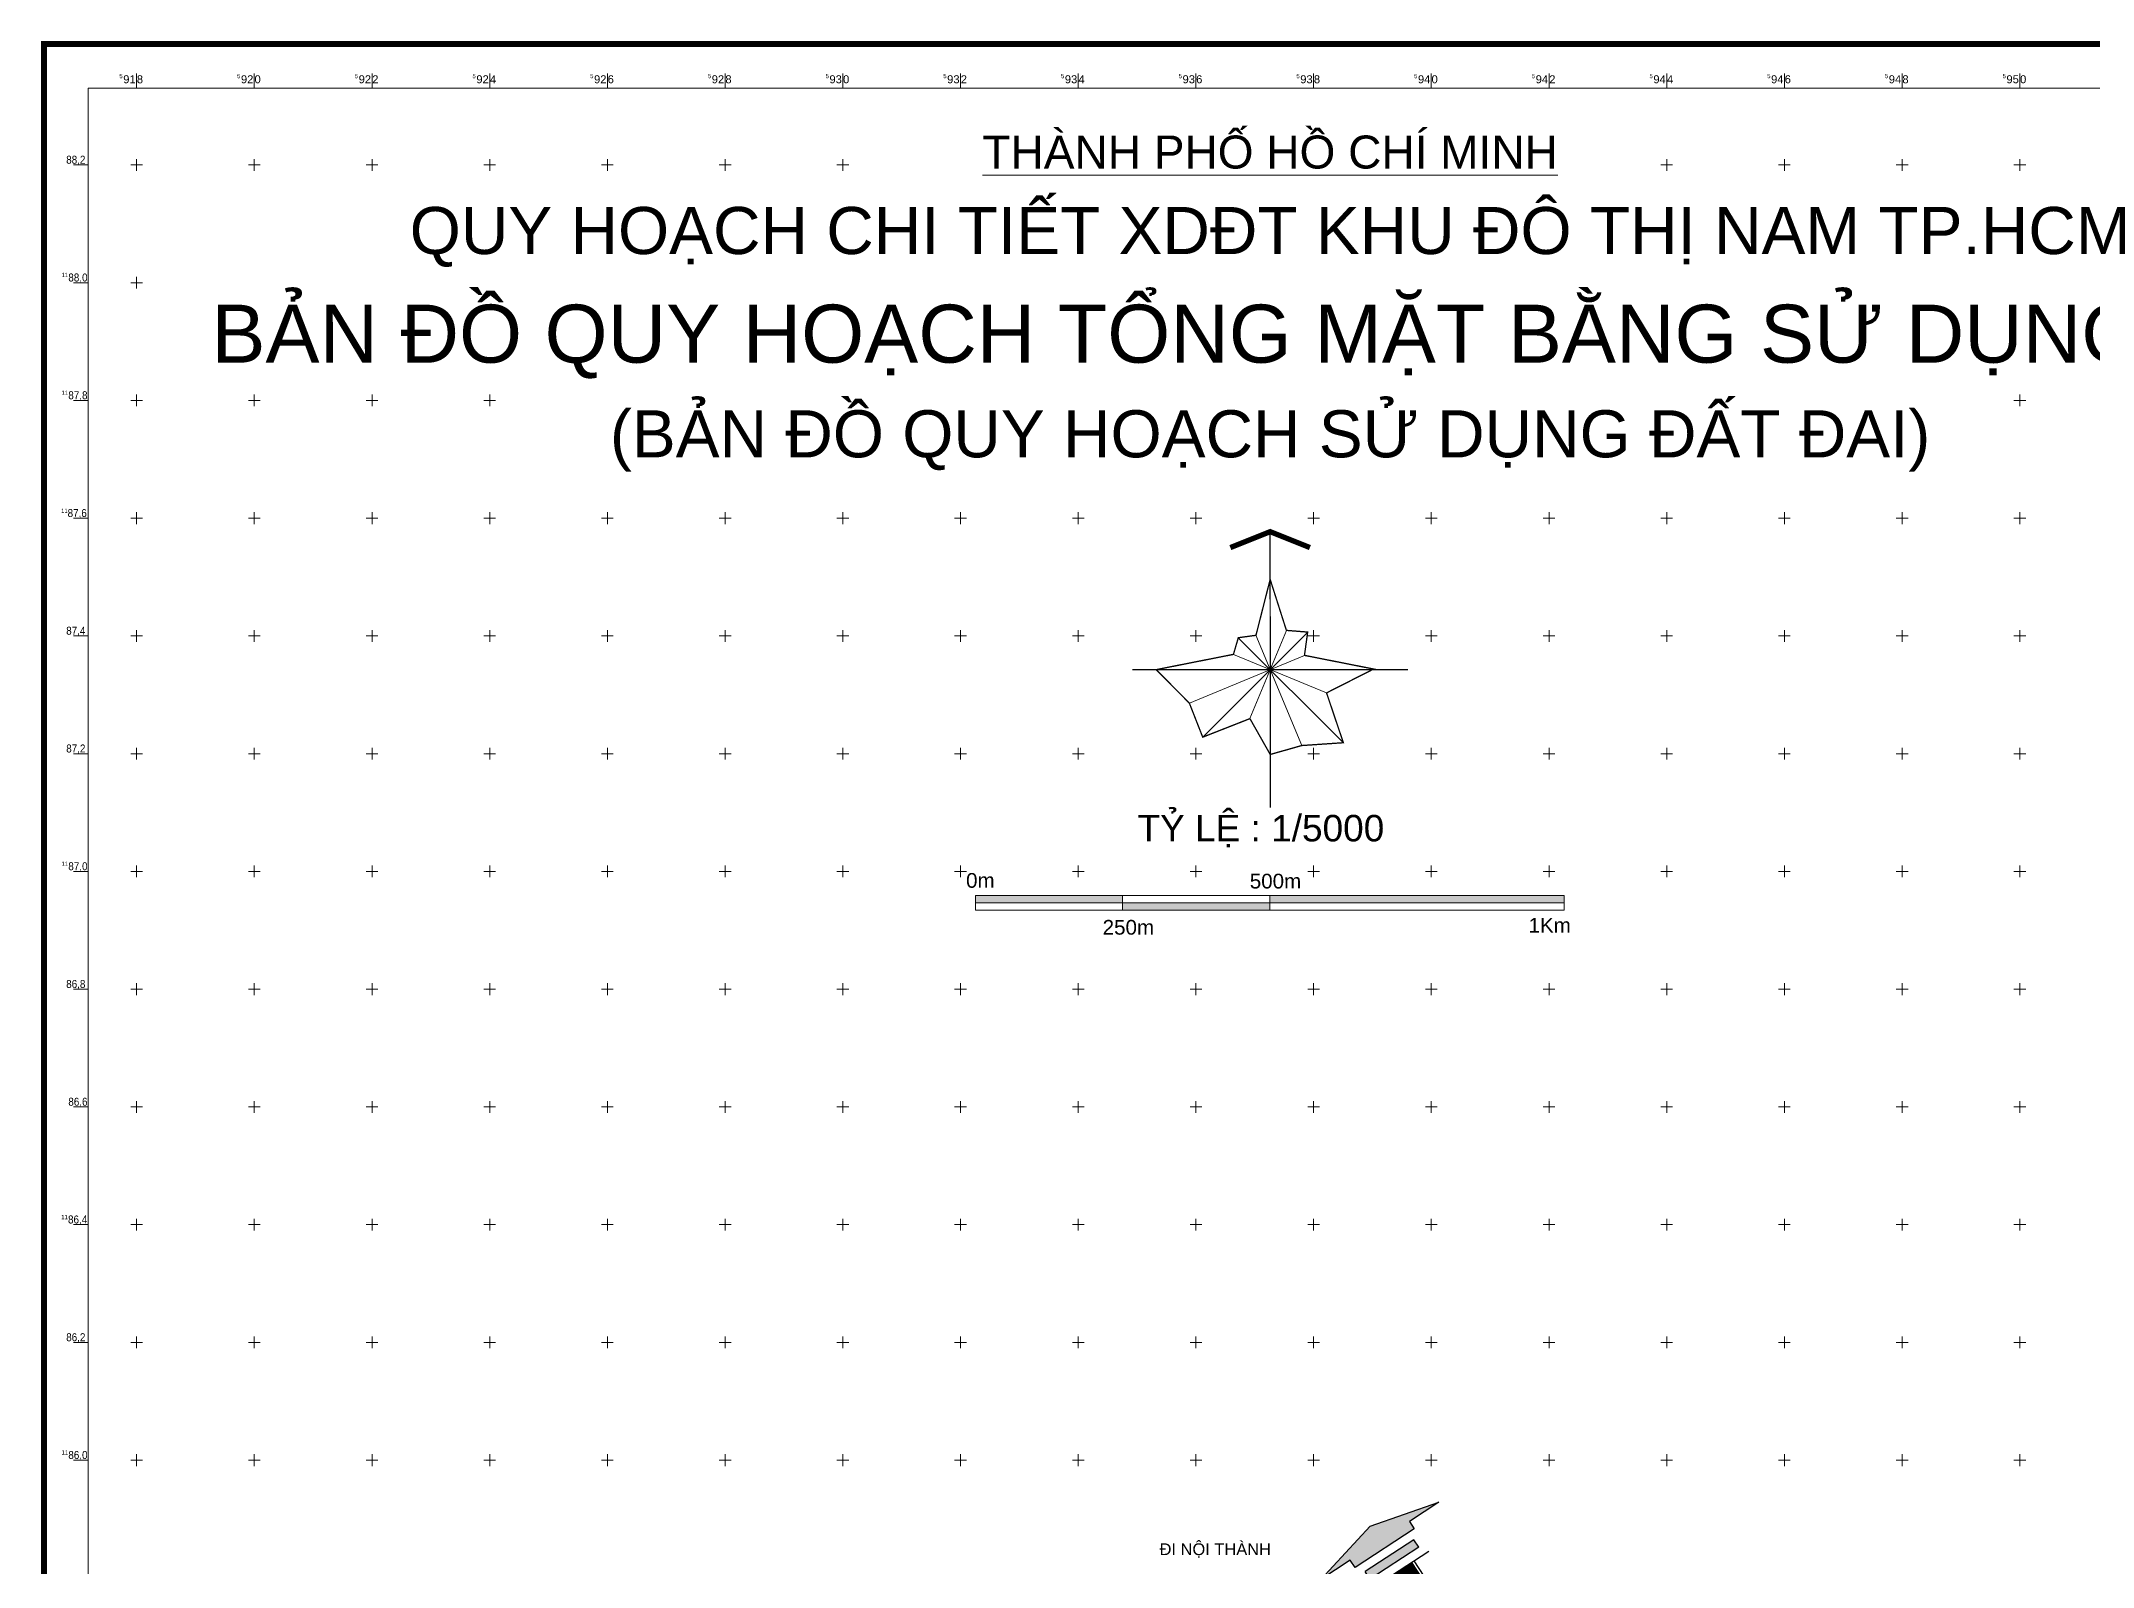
# Model space of a CAD drawing. Header units: millimetres. Extents: x 546597 to 607848, y 1180644 to 1193180.
# Drawn here: x 591638 to 595124, y 1185819 to 1188410 of the extents above; entities that cross this region are included whole.
import ezdxf
from ezdxf.enums import TextEntityAlignment as Align

# ---------------------------------------------------------------- set-up
doc = ezdxf.new("R2010")
doc.units = ezdxf.units.MM
doc.header["$MEASUREMENT"] = 0
doc.linetypes.add('DASHED', pattern=[0.75, 0.5, -0.25])
doc.layers.get('0').update_dxf_attribs({"linetype": 'CONTINUOUS', "lineweight": 20})
for name, color, linetype, lineweight in [('A-DUONG', 1, 'CONTINUOUS', 35), ('A-LE', 4, 'CONTINUOUS', 25), ('KHUNG', 2, 'CONTINUOUS', 120), ('Text', 7, 'CONTINUOUS', 20), ('toa do', 2, 'CONTINUOUS', 13)]:
    doc.layers.add(name, color=color, linetype=linetype, lineweight=lineweight)
doc.layers.add('duong HH', color=251, linetype='CONTINUOUS')
doc.layers.add('text DUONG', color=7, linetype='CONTINUOUS')
doc.styles.add('txt', font='VNARIAL.TTF', dxfattribs={"height": 0.2})
doc.styles.add('VNI-Helve Bold', font='VHELVEB.TTF')

# ---------------------------------------------------------------- blocks, each defined once
blk = doc.blocks.new('MUITEN')
at = {"linetype": 'Continuous'}
h = blk.add_hatch(color=256, dxfattribs=at)
h.paths.add_polyline_path([(9.31, 0), (9.31, 2.82), (-9.31, 2.82), (-9.31, 0)])
h.paths.add_polyline_path([(11.27, 5.64), (11.27, 8.46), (22.55, 8.46), (0, 14.09), (-22.55, 8.46), (-11.27, 8.46), (-11.27, 5.64)])
for p, q in [((-22.55, 8.46), (0, 14.09)), ((-22.55, 8.46), (0, 14.09)), ((0, 14.09), (22.55, 8.46)), ((-11.27, 8.46), (-22.55, 8.46)), ((-11.27, 5.64), (-11.27, 8.46)), ((11.27, 8.46), (11.27, 5.64)), ((22.55, 8.46), (11.27, 8.46)), ((11.27, 5.64), (-11.27, 5.64)), ((9.31, 2.82), (-9.31, 2.82)), ((-9.31, 0), (-9.31, 2.82)), ((9.31, 0), (9.31, 2.82)), ((-11.27, -2.82), (11.27, -2.82))]:
    blk.add_line(p, q)
blk.add_lwpolyline([(9.31, 0), (-9.31, 0)])
blk = doc.blocks.new('HOAGIO')
for p, q in [((-25.46, -25.46), (14.14, 14.14)), ((27.58, -27.58), (-12.02, 12.02)), ((-7.65, -18.48), (6.12, 14.78)), ((11.86, -28.64), (-5.36, 12.93)), ((-30.49, -12.63), (12.93, 5.36)), ((21.25, -8.8), (-13.86, 5.74))]:
    blk.add_line(p, q)
for points, const_width in [([(-15, 46), (0, 52), (15, 46)], 2), ([(0, -52), (0, 52)], 0.5), ([(40, 0), (12.93, 5.36), (14.14, 14.14), (6.12, 14.78), (0, 34), (-5.36, 12.93), (-12.02, 12.02), (-13.86, 5.74), (-43, 0), (-30.49, -12.63), (-25.46, -25.46), (-7.65, -18.48), (0, -32), (11.86, -28.64), (27.58, -27.58), (21.25, -8.8), (39, 0.2)], 0.5), ([(-52, 0), (52, 0)], 0.5)]:
    blk.add_lwpolyline(points, dxfattribs=dict(const_width=const_width))
blk = doc.blocks.new('CROSS')
for p, q in [((-5, 0), (5, 0)), ((0, -5), (0, 5))]:
    blk.add_line(p, q)

msp = doc.modelspace()

# ---------------------------------------------------------------- hatches: boundary and pattern name
at = {"layer": 'Text'}
h = msp.add_hatch(color=256, dxfattribs=at)
h.paths.add_polyline_path([(593475.5, 1186959.3), (593225.5, 1186959.3), (593225.5, 1186946.8), (593475.5, 1186946.8)])
h.paths.add_polyline_path([(593725.5, 1186946.8), (593475.5, 1186946.8), (593475.5, 1186934.3), (593725.5, 1186934.3)])
h.paths.add_polyline_path([(594225.5, 1186959.3), (593725.5, 1186959.3), (593725.5, 1186946.8), (594225.5, 1186946.8)])

# ---------------------------------------------------------------- linework, layer by layer
at = {"layer": 'A-DUONG', "ltscale": 0.05, "flags": 128}
msp.add_lwpolyline([(593966.3, 1185826.3), (594733.4, 1184650.6), (594795.9, 1184551.6, 0.149893), (594962.7, 1184408.2), (594971.9, 1184404.1, 0.377959), (594984.5, 1184408.2), (595008.2, 1184447.9, -0.09333), (595132.9, 1184500.3), (595376.7, 1184536.4, 0.083234), (595478.9, 1184579.7), (595780.9, 1184737.3), (595844.7, 1184774.5), (596011.7, 1184916.1), (596151.5, 1185064, 0.048231), (596302.7, 1185259.2), (596477.9, 1185625.2), (596498.7, 1185669.6, 0.407692), (596494.1, 1185682.8), (595959.3, 1185948.8)], format="xyb", dxfattribs=at)
at = {"layer": 'A-LE', "flags": 128}
msp.add_lwpolyline([(593970.4, 1185829), (594737.6, 1184653.3), (594800.2, 1184554.2, 0.149893), (594964.7, 1184412.8), (594971.5, 1184409.8), (594978.7, 1184412.1), (595003.1, 1184452.9, -0.094571), (595131.6, 1184507.2), (595375.4, 1184543.3, 0.083229), (595475.4, 1184585.8), (595777.6, 1184743.5), (595840.7, 1184780.3), (596006.9, 1184921.2), (596146.4, 1185068.8, 0.04815), (596296.6, 1185262.6), (596471.6, 1185628.2), (596492.3, 1185672.5), (596490, 1185679.2), (595957.1, 1185944.3)], format="xyb", dxfattribs=at)
at = {"layer": 'duong HH', "color": 254, "ltscale": 5, "const_width": 50, "flags": 128}
msp.add_lwpolyline([(593945.3, 1185812.6), (594712.4, 1184637.1), (594774.8, 1184538.2, 0.016502), (594789.6, 1184516.4, 0.014021)], format="xyb", dxfattribs=at)
at = {"layer": 'Text'}
for p, q in [((594225.5, 1186959.3), (593225.5, 1186959.3)), ((593225.5, 1186959.3), (593225.5, 1186934.3)), ((593475.5, 1186959.3), (593475.5, 1186934.3)), ((593725.5, 1186959.3), (593725.5, 1186934.3)), ((594225.5, 1186959.3), (594225.5, 1186934.3)), ((594225.5, 1186946.8), (593225.5, 1186946.8)), ((594225.5, 1186934.3), (593225.5, 1186934.3))]:
    msp.add_line(p, q, dxfattribs=at)
at = {"layer": 'toa do', "linetype": 'Continuous'}
for p, q in [((591800, 1188330.4), (591800, 1188355.4)), ((592000, 1188330.4), (592000, 1188355.4)), ((592200, 1188330.4), (592200, 1188355.4)), ((592400, 1188330.4), (592400, 1188355.4)), ((592600, 1188330.4), (592600, 1188355.4)), ((592800, 1188330.4), (592800, 1188355.4)), ((593000, 1188330.4), (593000, 1188355.4)), ((593200, 1188330.4), (593200, 1188355.4)), ((593400, 1188330.4), (593400, 1188355.4)), ((593600, 1188330.4), (593600, 1188355.4)), ((593800, 1188330.4), (593800, 1188355.4)), ((594000, 1188330.4), (594000, 1188355.4)), ((594200, 1188330.4), (594200, 1188355.4)), ((594400, 1188330.4), (594400, 1188355.4)), ((594600, 1188330.4), (594600, 1188355.4)), ((594800, 1188330.4), (594800, 1188355.4)), ((595000, 1188330.4), (595000, 1188355.4)), ((591717.6, 1188200), (591692.6, 1188200)), ((591717.6, 1188000), (591692.6, 1188000)), ((591717.6, 1187800), (591692.6, 1187800)), ((591717.6, 1187600), (591692.6, 1187600)), ((591717.6, 1187400), (591692.6, 1187400)), ((591717.6, 1187200), (591692.6, 1187200)), ((591717.6, 1187000), (591692.6, 1187000)), ((591717.6, 1186800), (591692.6, 1186800)), ((591717.6, 1186600), (591692.6, 1186600)), ((591717.6, 1186400), (591692.6, 1186400)), ((591717.6, 1186200), (591692.6, 1186200)), ((591717.6, 1186000), (591692.6, 1186000))]:
    msp.add_line(p, q, dxfattribs=at)

# ---------------------------------------------------------------- block references
at = {"layer": 'A-LE', "linetype": 'DASHED', "ltscale": 15, "xscale": 5.322120601560798, "yscale": 5.322120564194756, "zscale": 5.322120601560798, "rotation": 33.12518966492529}
msp.add_blockref('MUITEN', (593937.1, 1185825.2), dxfattribs=at)
msp.add_blockref('MUITEN', (593937.1, 1185825.2), dxfattribs=at)
at = {"layer": 'Text', "xscale": 4.505600004313163, "yscale": 4.505599983240245, "zscale": 4.505600004313163, "rotation": 0.025771520155246}
msp.add_blockref('HOAGIO', (593726.2, 1187342.8), dxfattribs=at)
at = {"layer": 'toa do', "xscale": 2, "yscale": 2, "zscale": 2}
for p in [(591800, 1188200), (591800, 1188200), (592000, 1188200), (592000, 1188200), (592200, 1188200), (592200, 1188200), (592400, 1188200), (592400, 1188200), (592600, 1188200), (592600, 1188200), (592800, 1188200), (592800, 1188200), (593000, 1188200), (593000, 1188200), (594400, 1188200), (594400, 1188200), (594600, 1188200), (594600, 1188200), (594800, 1188200), (594800, 1188200), (595000, 1188200), (595000, 1188200), (591800, 1188000), (591800, 1188000), (591800, 1187800), (591800, 1187800), (592000, 1187800), (592000, 1187800), (592200, 1187800), (592200, 1187800), (592400, 1187800), (592400, 1187800), (595000, 1187800), (595000, 1187800), (591800, 1187600), (591800, 1187600), (592000, 1187600), (592000, 1187600), (592200, 1187600), (592200, 1187600), (592400, 1187600), (592400, 1187600), (592600, 1187600), (592600, 1187600), (592800, 1187600), (592800, 1187600), (593000, 1187600), (593000, 1187600), (593200, 1187600), (593200, 1187600), (593400, 1187600), (593400, 1187600), (593600, 1187600), (593600, 1187600), (593800, 1187600), (593800, 1187600), (594000, 1187600), (594000, 1187600), (594200, 1187600), (594200, 1187600), (594400, 1187600), (594400, 1187600), (594600, 1187600), (594600, 1187600), (594800, 1187600), (594800, 1187600), (595000, 1187600), (595000, 1187600), (591800, 1187400), (591800, 1187400), (592000, 1187400), (592000, 1187400), (592200, 1187400), (592200, 1187400), (592400, 1187400), (592400, 1187400), (592600, 1187400), (592600, 1187400), (592800, 1187400), (592800, 1187400), (593000, 1187400), (593000, 1187400), (593200, 1187400), (593200, 1187400), (593400, 1187400), (593400, 1187400), (593600, 1187400), (593600, 1187400), (593800, 1187400), (593800, 1187400), (594000, 1187400), (594000, 1187400), (594200, 1187400), (594200, 1187400), (594400, 1187400), (594400, 1187400), (594600, 1187400), (594600, 1187400), (594800, 1187400), (594800, 1187400), (595000, 1187400), (595000, 1187400), (591800, 1187200), (591800, 1187200), (592000, 1187200), (592000, 1187200), (592200, 1187200), (592200, 1187200), (592400, 1187200), (592400, 1187200), (592600, 1187200), (592600, 1187200), (592800, 1187200), (592800, 1187200), (593000, 1187200), (593000, 1187200), (593200, 1187200), (593200, 1187200), (593400, 1187200), (593400, 1187200), (593600, 1187200), (593600, 1187200), (593800, 1187200), (593800, 1187200), (594000, 1187200), (594000, 1187200), (594200, 1187200), (594200, 1187200), (594400, 1187200), (594400, 1187200), (594600, 1187200), (594600, 1187200), (594800, 1187200), (594800, 1187200), (595000, 1187200), (595000, 1187200), (591800, 1187000), (591800, 1187000), (592000, 1187000), (592000, 1187000), (592200, 1187000), (592200, 1187000), (592400, 1187000), (592400, 1187000), (592600, 1187000), (592600, 1187000), (592800, 1187000), (592800, 1187000), (593000, 1187000), (593000, 1187000), (593200, 1187000), (593200, 1187000), (593400, 1187000), (593400, 1187000), (593600, 1187000), (593600, 1187000), (593800, 1187000), (593800, 1187000), (594000, 1187000), (594000, 1187000), (594200, 1187000), (594200, 1187000), (594400, 1187000), (594400, 1187000), (594600, 1187000), (594600, 1187000), (594800, 1187000), (594800, 1187000), (595000, 1187000), (595000, 1187000), (591800, 1186800), (591800, 1186800), (592000, 1186800), (592000, 1186800), (592200, 1186800), (592200, 1186800), (592400, 1186800), (592400, 1186800), (592600, 1186800), (592600, 1186800), (592800, 1186800), (592800, 1186800), (593000, 1186800), (593000, 1186800), (593200, 1186800), (593200, 1186800), (593400, 1186800), (593400, 1186800), (593600, 1186800), (593600, 1186800), (593800, 1186800), (593800, 1186800), (594000, 1186800), (594000, 1186800), (594200, 1186800), (594200, 1186800), (594400, 1186800), (594400, 1186800), (594600, 1186800), (594600, 1186800), (594800, 1186800), (594800, 1186800), (595000, 1186800), (595000, 1186800), (591800, 1186600), (591800, 1186600), (592000, 1186600), (592000, 1186600), (592200, 1186600), (592200, 1186600), (592400, 1186600), (592400, 1186600), (592600, 1186600), (592600, 1186600), (592800, 1186600), (592800, 1186600), (593000, 1186600), (593000, 1186600), (593200, 1186600), (593200, 1186600), (593400, 1186600), (593400, 1186600), (593600, 1186600), (593600, 1186600), (593800, 1186600), (593800, 1186600), (594000, 1186600), (594000, 1186600), (594200, 1186600), (594200, 1186600), (594400, 1186600), (594400, 1186600), (594600, 1186600), (594600, 1186600), (594800, 1186600), (594800, 1186600), (595000, 1186600), (595000, 1186600), (591800, 1186400), (591800, 1186400), (592000, 1186400), (592000, 1186400), (592200, 1186400), (592200, 1186400), (592400, 1186400), (592400, 1186400), (592600, 1186400), (592600, 1186400), (592800, 1186400), (592800, 1186400), (593000, 1186400), (593000, 1186400), (593200, 1186400), (593200, 1186400), (593400, 1186400), (593400, 1186400), (593600, 1186400), (593600, 1186400), (593800, 1186400), (593800, 1186400), (594000, 1186400), (594000, 1186400), (594200, 1186400), (594200, 1186400), (594400, 1186400), (594400, 1186400), (594600, 1186400), (594600, 1186400), (594800, 1186400), (594800, 1186400), (595000, 1186400), (595000, 1186400), (591800, 1186200), (591800, 1186200), (592000, 1186200), (592000, 1186200), (592200, 1186200), (592200, 1186200), (592400, 1186200), (592400, 1186200), (592600, 1186200), (592600, 1186200), (592800, 1186200), (592800, 1186200), (593000, 1186200), (593000, 1186200), (593200, 1186200), (593200, 1186200), (593400, 1186200), (593400, 1186200), (593600, 1186200), (593600, 1186200), (593800, 1186200), (593800, 1186200), (594000, 1186200), (594000, 1186200), (594200, 1186200), (594200, 1186200), (594400, 1186200), (594400, 1186200), (594600, 1186200), (594600, 1186200), (594800, 1186200), (594800, 1186200), (595000, 1186200), (595000, 1186200), (591800, 1186000), (591800, 1186000), (592000, 1186000), (592000, 1186000), (592200, 1186000), (592200, 1186000), (592400, 1186000), (592400, 1186000), (592600, 1186000), (592600, 1186000), (592800, 1186000), (592800, 1186000), (593000, 1186000), (593000, 1186000), (593200, 1186000), (593200, 1186000), (593400, 1186000), (593400, 1186000), (593600, 1186000), (593600, 1186000), (593800, 1186000), (593800, 1186000), (594000, 1186000), (594000, 1186000), (594200, 1186000), (594200, 1186000), (594400, 1186000), (594400, 1186000), (594600, 1186000), (594600, 1186000), (594800, 1186000), (594800, 1186000), (595000, 1186000), (595000, 1186000)]:
    msp.add_blockref('CROSS', p, dxfattribs=at)

# ---------------------------------------------------------------- texts
at = {"layer": 'Text', "ltscale": 100, "style": 'VNI-Helve Bold'}
for s, height, p in [('%%UTHAØNH PHOÁ HOÀ CHÍ MINH', 56, (593726.1, 1188193.9)), ('QUY HOAÏCH CHI TIEÁT XDÑT KHU ÑOÂ THÒ NAM TP.HCM', 80, (593726.1, 1188048.6)), ('BAÛN ÑOÀ QUY HOAÏCH TOÅNG MAËT BAÈNG SÖÛ DUÏNG ÑAÁT', 98.56, (593726.1, 1187864.1)), ('(BAÛN ÑOÀ QUY HOAÏCH SÖÛ DUÏNG ÑAÁT ÑAI)', 80, (593726.1, 1187703.3)), ('TYÛ LEÄ : 1/5000', 45, (593710.4, 1187051)), ('0m', 25, (593233.7, 1186972.2)), ('500m', 25, (593735.2, 1186971)), ('250m', 25, (593485.2, 1186892.6)), ('1Km', 25, (594201.1, 1186896))]:
    msp.add_text(s, height=height, dxfattribs=at).set_placement(p, align=Align.CENTER)
at = {"layer": 'toa do', "linetype": 'Continuous', "style": 'txt'}
for s, height, p in [('5', 7.2, (591776.3, 1188354.5)), ('91', 13.6, (591798.4, 1188352.3)), ('5', 7.2, (591976.3, 1188354.5)), ('92', 13.6, (591998.4, 1188352.3)), ('5', 7.2, (592176.3, 1188354.5)), ('92', 13.6, (592198.4, 1188352.3)), ('5', 7.2, (592376.3, 1188354.5)), ('92', 13.6, (592398.4, 1188352.3)), ('5', 7.2, (592576.3, 1188354.5)), ('92', 13.6, (592598.4, 1188352.3)), ('5', 7.2, (592776.3, 1188354.5)), ('92', 13.6, (592798.4, 1188352.3)), ('5', 7.2, (592976.3, 1188354.5)), ('93', 13.6, (592998.4, 1188352.3)), ('5', 7.2, (593176.3, 1188354.5)), ('93', 13.6, (593198.4, 1188352.3)), ('5', 7.2, (593376.3, 1188354.5)), ('93', 13.6, (593398.4, 1188352.3)), ('5', 7.2, (593576.3, 1188354.5)), ('93', 13.6, (593598.4, 1188352.3)), ('5', 7.2, (593776.3, 1188354.5)), ('93', 13.6, (593798.4, 1188352.3)), ('5', 7.2, (593976.3, 1188354.5)), ('94', 13.6, (593998.4, 1188352.3)), ('5', 7.2, (594176.3, 1188354.5)), ('94', 13.6, (594198.4, 1188352.3)), ('5', 7.2, (594376.3, 1188354.5)), ('94', 13.6, (594398.4, 1188352.3)), ('5', 7.2, (594576.3, 1188354.5)), ('94', 13.6, (594598.4, 1188352.3)), ('5', 7.2, (594776.3, 1188354.5)), ('94', 13.6, (594798.4, 1188352.3)), ('5', 7.2, (594976.3, 1188354.5)), ('95', 13.6, (594998.4, 1188352.3))]:
    msp.add_text(s, height=height, dxfattribs=at).set_placement(p, align=Align.TOP_RIGHT)
for s, p in [('8', (591800.4, 1188352.3)), ('0', (592000.4, 1188352.3)), ('2', (592200.4, 1188352.2)), ('4', (592400.4, 1188352.2)), ('6', (592600.4, 1188352.3)), ('8', (592800.4, 1188352.3)), ('0', (593000.4, 1188352.3)), ('2', (593200.4, 1188352.2)), ('4', (593400.4, 1188352.2)), ('6', (593600.4, 1188352.3)), ('8', (593800.4, 1188352.3)), ('0', (594000.4, 1188352.3)), ('2', (594200.4, 1188352.2)), ('4', (594400.4, 1188352.2)), ('6', (594600.4, 1188352.3)), ('8', (594800.4, 1188352.3)), ('0', (595000.4, 1188352.3))]:
    msp.add_text(s, height=13.6, dxfattribs=at).set_placement(p, align=Align.TOP_LEFT)
at = {"layer": 'toa do', "linetype": 'Continuous', "style": 'txt', "width": 0.882353}
for s, p in [('88,2', (591713, 1188202)), ('88,0', (591716.6, 1188002)), ('87,8', (591716.6, 1187802)), ('87,6', (591715.4, 1187601.9)), ('87,4', (591713, 1187402)), ('87,2', (591713, 1187202)), ('87,0', (591716.6, 1187002)), ('86,8', (591713, 1186802)), ('86,6', (591716.6, 1186602)), ('86,4', (591716.1, 1186402)), ('86,2', (591713, 1186202)), ('86,0', (591716.6, 1186002))]:
    msp.add_text(s, height=13.6, dxfattribs=at).set_placement(p, align=Align.RIGHT)
at = {"layer": 'toa do', "linetype": 'Continuous', "style": 'txt'}
for p in [(591672.4, 1188009.6), (591672.4, 1187809.6), (591671.7, 1187608.9), (591672.4, 1187009.6), (591671.9, 1186409.3), (591672.4, 1186009.6)]:
    msp.add_text('11', height=7.2, dxfattribs=at).set_placement(p)

# ---------------------------------------------------------------- wipeouts: each hides what was drawn before it
msp.add_wipeout([(593534.1, 1185832.8), (593729.6, 1185832.8), (593729.6, 1185865.8), (593534.1, 1185865.8)]).dxf.layer = 'text DUONG'

# ---------------------------------------------------------------- next in the draw order: linework, layer by layer
at = {"layer": 'KHUNG', "const_width": 10}
msp.add_lwpolyline([(591642.6, 1188405.4), (595692.6, 1188405.4), (595692.6, 1180648.5), (591642.6, 1180648.5)], close=True, dxfattribs=at)
at = {"layer": 'toa do', "color": 7}
msp.add_lwpolyline([(591717.6, 1180723.5), (607767.6, 1180723.5), (607767.6, 1188330.4), (591717.6, 1188330.4)], close=True, dxfattribs=at)

# ---------------------------------------------------------------- next in the draw order: texts
at = {"layer": 'text DUONG', "style": 'VNI-Helve Bold'}
msp.add_text('ÑI NOÄI THAØNH', height=20, dxfattribs=at).set_placement((593632.9, 1185838.7), align=Align.CENTER)

doc.saveas('drawing.dxf')
